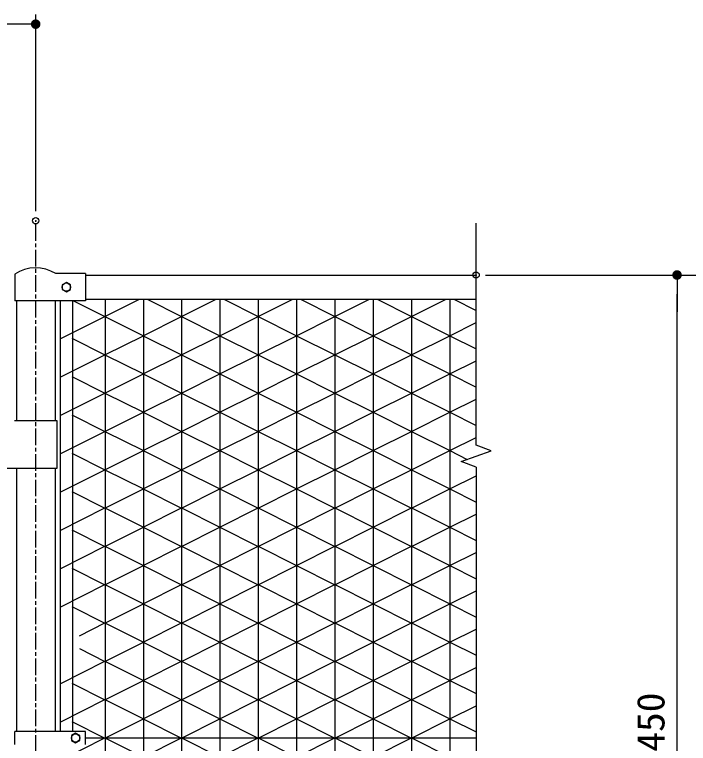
# Model space of a CAD drawing. Units: millimetres, scale not verified. Extents: x -4425 to 4425, y -3150 to 3150.
# Drawn here: x -2050 to -995, y 556 to 1698 of the extents above; entities that cross this region are included whole.
import ezdxf
from ezdxf.enums import TextEntityAlignment as Align

# ---------------------------------------------------------------- set-up
doc = ezdxf.new("R2010")
doc.units = ezdxf.units.MM
doc.header["$LTSCALE"] = 20
doc.header["$PDMODE"] = 32
doc.header["$PDSIZE"] = 10
doc.linetypes.add('USER1', pattern=[2, 1.25, -0.25, 0.25, -0.25])
for name, color, linetype, lineweight in [('0-0_BUHIN', 7, 'Continuous', 25), ('0-2_KOUZOU', 7, 'Continuous', 25), ('0-3_SUNPOU', 1, 'Continuous', 25), ('0-C_AMI-HATCH', 6, 'Continuous', 25)]:
    doc.layers.add(name, color=color, linetype=linetype, lineweight=lineweight)
doc.layers.add('0-7_DEFPOINTS', color=7, linetype='Continuous')
doc.styles.add('ＭＳ ゴシック', font='')
doc.styles.get('ＭＳ ゴシック').set_extended_font_data('MS Gothic')

# ---------------------------------------------------------------- blocks, each defined once
blk = doc.blocks.new('M1')
at = {"layer": '0-3_SUNPOU'}
blk.add_line((-5, 0), (-38.58, 0), dxfattribs=at)
for points in [[(0, 0), (-5, 0), (-4.96, 0.63)], [(0, 0), (-4.96, -0.63), (-5, 0)], [(0, 0), (-4.96, 0.63), (-4.84, 1.24)], [(0, 0), (-4.84, -1.24), (-4.96, -0.63)], [(0, 0), (-4.84, 1.24), (-4.65, 1.84)], [(0, 0), (-4.65, -1.84), (-4.84, -1.24)], [(0, 0), (-4.65, 1.84), (-4.38, 2.41)], [(0, 0), (-4.38, -2.41), (-4.65, -1.84)], [(0, 0), (-4.38, 2.41), (-4.05, 2.94)], [(0, 0), (-4.05, -2.94), (-4.38, -2.41)], [(0, 0), (-4.05, 2.94), (-3.64, 3.42)], [(0, 0), (-3.64, -3.42), (-4.05, -2.94)], [(0, 0), (-3.64, 3.42), (-3.19, 3.85)], [(0, 0), (-3.19, -3.85), (-3.64, -3.42)], [(0, 0), (-3.19, 3.85), (-2.68, 4.22)], [(0, 0), (-2.68, -4.22), (-3.19, -3.85)], [(0, 0), (-2.68, 4.22), (-2.13, 4.52)], [(0, 0), (-2.13, -4.52), (-2.68, -4.22)], [(0, 0), (-2.13, 4.52), (-1.55, 4.76)], [(0, 0), (-1.55, -4.76), (-2.13, -4.52)], [(0, 0), (-1.55, 4.76), (-0.94, 4.91)], [(0, 0), (-0.94, -4.91), (-1.55, -4.76)], [(0, 0), (-0.94, 4.91), (-0.31, 4.99)], [(0, 0), (-0.31, -4.99), (-0.94, -4.91)], [(0, 0), (-0.31, 4.99), (0.31, 4.99)], [(0, 0), (0.31, -4.99), (-0.31, -4.99)], [(0, 0), (0.31, 4.99), (0.94, 4.91)], [(0, 0), (0.94, 4.91), (1.55, 4.76)], [(0, 0), (1.55, 4.76), (2.13, 4.52)], [(0, 0), (2.13, 4.52), (2.68, 4.22)], [(0, 0), (2.68, 4.22), (3.19, 3.85)], [(0, 0), (3.19, 3.85), (3.64, 3.42)], [(0, 0), (3.64, 3.42), (4.05, 2.94)], [(0, 0), (4.05, 2.94), (4.38, 2.41)], [(0, 0), (4.38, 2.41), (4.65, 1.84)], [(0, 0), (4.65, 1.84), (4.84, 1.24)], [(0, 0), (4.84, 1.24), (4.96, 0.63)], [(0, 0), (4.96, 0.63), (5, 0)], [(0, 0), (0.94, -4.91), (0.31, -4.99)], [(0, 0), (1.55, -4.76), (0.94, -4.91)], [(0, 0), (2.13, -4.52), (1.55, -4.76)], [(0, 0), (2.68, -4.22), (2.13, -4.52)], [(0, 0), (3.19, -3.85), (2.68, -4.22)], [(0, 0), (3.64, -3.42), (3.19, -3.85)], [(0, 0), (4.05, -2.94), (3.64, -3.42)], [(0, 0), (4.38, -2.41), (4.05, -2.94)], [(0, 0), (4.65, -1.84), (4.38, -2.41)], [(0, 0), (4.84, -1.24), (4.65, -1.84)], [(0, 0), (4.96, -0.63), (4.84, -1.24)], [(0, 0), (5, 0), (4.96, -0.63)]]:
    blk.add_solid(points, dxfattribs=at)

msp = doc.modelspace()

# ---------------------------------------------------------------- linework, layer by layer
at = {"layer": '0-0_BUHIN'}
for p, q in [((-2049.92, 1291.32), (-2049.92, 1249.55)), ((-1939.18, 1292.05), (-1985.57, 1292.05)), ((-1939.18, 1292.05), (-1939.18, 1249.55)), ((-1939.18, 1249.55), (-2049.92, 1249.55)), ((-2050.47, 1061.8), (-1983.87, 1061.8)), ((-1983.87, 1061.8), (-1983.87, 986.8)), ((-1983.87, 986.8), (-2063.77, 986.8))]:
    msp.add_line(p, q, dxfattribs=at)
msp.add_arc((-2017.17, 1241.05), 60, 58.22107, 123.0793, dxfattribs=at)
at = {"layer": '0-2_KOUZOU', "color": 1, "linetype": 'USER1'}
for p in [(-2017.17, -536.74), (-2017.17, -535.7)]:
    msp.add_line(p, (-2017.17, 1374.79), dxfattribs=at)
at = {"layer": '0-2_KOUZOU'}
for p, q in [((-1327.78, 1023.25), (-1327.78, 1371.23)), ((-1939.18, 1289.8), (-1327.78, 1289.8)), ((-2047.42, 1249.55), (-2047.42, 1061.8)), ((-1986.92, 1249.55), (-1986.92, 1061.8)), ((-1978.67, 1249.55), (-1978.67, 574.8)), ((-1959.67, 1249.55), (-1959.67, 574.8)), ((-1939.18, 1251.8), (-1327.78, 1251.8)), ((-1304.29, 1014.7), (-1327.78, 1023.25)), ((-1351.27, 997.6), (-1304.29, 1014.7)), ((-1327.78, 989.05), (-1351.27, 997.6)), ((-2047.42, 986.8), (-2047.42, 574.8)), ((-1986.92, 986.8), (-1986.92, 574.8)), ((-1327.78, 989.05), (-1327.78, 165.72)), ((-2049.92, 554.8), (-2049.92, 574.8)), ((-1939.18, 574.8), (-2049.92, 574.8)), ((-1939.18, 554.8), (-1939.18, 574.8)), ((-1327.78, 564.8), (-1939.18, 564.8))]:
    msp.add_line(p, q, dxfattribs=at)
for points in [[(-1969.17, 1278.31), (-1975.67, 1274.55), (-1975.67, 1267.05), (-1969.17, 1263.3), (-1962.67, 1267.05), (-1962.67, 1274.55)], [(-1954.68, 572.31), (-1961.18, 568.55), (-1961.18, 561.05), (-1954.68, 557.29), (-1948.18, 561.05), (-1948.18, 568.55)]]:
    msp.add_lwpolyline(points, close=True, dxfattribs=at)
for centre in [(-1969.17, 1270.8), (-1954.68, 564.8)]:
    msp.add_circle(centre, 6.5, dxfattribs=at)
at = {"layer": '0-3_SUNPOU'}
for p, q in [((-2017.17, 1389.79), (-2017.17, 1697.61)), ((-2047.17, 1682.61), (-3022.17, 1682.61)), ((-1312.78, 1289.8), (-998.11, 1289.8)), ((-1312.78, 1289.8), (-878.11, 1289.8)), ((-1312.78, 1289.8), (-758.11, 1289.8)), ((-1013.11, -130.2), (-1013.11, 1259.8))]:
    msp.add_line(p, q, dxfattribs=at)
at = {"layer": '0-7_DEFPOINTS'}
for p in [(-2017.17, 1374.79), (-1327.78, 1289.8), (-1013.11, 1289.8)]:
    msp.add_point(p, dxfattribs=at)
at = {"layer": '0-C_AMI-HATCH'}
for p, q in [((-1958.19, 1249.55), (-1908.66, 1224.67)), ((-1908.66, 1224.67), (-1854.65, 1251.8)), ((-1908.64, 1251.8), (-1908.64, -122.2)), ((-1848.64, 1251.8), (-1848.64, -122.2)), ((-1842.67, 1251.8), (-1788.66, 1224.67)), ((-1788.66, 1224.67), (-1734.65, 1251.8)), ((-1788.64, 1251.8), (-1788.64, -122.2)), ((-1728.64, 1251.8), (-1728.64, -122.2)), ((-1722.67, 1251.8), (-1668.66, 1224.67)), ((-1668.66, 1224.67), (-1614.65, 1251.8)), ((-1668.64, 1251.8), (-1668.64, -122.2)), ((-1608.64, 1251.8), (-1608.64, -122.2)), ((-1602.67, 1251.8), (-1548.66, 1224.67)), ((-1548.66, 1224.67), (-1494.65, 1251.8)), ((-1548.64, 1251.8), (-1548.64, -122.2)), ((-1488.64, 1251.8), (-1488.64, -122.2)), ((-1482.67, 1251.8), (-1428.66, 1224.67)), ((-1428.66, 1224.67), (-1374.65, 1251.8)), ((-1428.64, 1251.8), (-1428.64, -122.2)), ((-1368.64, 1251.8), (-1368.64, -122.2)), ((-1362.67, 1251.8), (-1327.78, 1234.28)), ((-1978.67, 1189.8), (-1908.66, 1224.97)), ((-1908.66, 1224.97), (-1848.64, 1194.82)), ((-1848.68, 1194.82), (-1788.66, 1224.97)), ((-1788.66, 1224.97), (-1728.64, 1194.82)), ((-1728.68, 1194.82), (-1668.66, 1224.97)), ((-1668.66, 1224.97), (-1608.64, 1194.82)), ((-1608.68, 1194.82), (-1548.66, 1224.97)), ((-1548.66, 1224.97), (-1488.64, 1194.82)), ((-1488.68, 1194.82), (-1428.66, 1224.97)), ((-1428.66, 1224.97), (-1368.64, 1194.82)), ((-1368.68, 1194.82), (-1327.78, 1215.36)), ((-1960.68, 1190.8), (-1908.66, 1164.67)), ((-1908.66, 1164.67), (-1848.64, 1194.82)), ((-1848.68, 1194.82), (-1788.66, 1164.67)), ((-1788.66, 1164.67), (-1728.64, 1194.82)), ((-1728.68, 1194.82), (-1668.66, 1164.67)), ((-1668.66, 1164.67), (-1608.64, 1194.82)), ((-1608.68, 1194.82), (-1548.66, 1164.67)), ((-1548.66, 1164.67), (-1488.64, 1194.82)), ((-1488.68, 1194.82), (-1428.66, 1164.67)), ((-1428.66, 1164.67), (-1368.64, 1194.82)), ((-1368.68, 1194.82), (-1327.78, 1174.28)), ((-1978.67, 1129.8), (-1908.66, 1164.97)), ((-1908.66, 1164.97), (-1848.64, 1134.82)), ((-1848.68, 1134.82), (-1788.66, 1164.97)), ((-1788.66, 1164.97), (-1728.64, 1134.82)), ((-1728.68, 1134.82), (-1668.66, 1164.97)), ((-1668.66, 1164.97), (-1608.64, 1134.82)), ((-1608.68, 1134.82), (-1548.66, 1164.97)), ((-1548.66, 1164.97), (-1488.64, 1134.82)), ((-1488.68, 1134.82), (-1428.66, 1164.97)), ((-1428.66, 1164.97), (-1368.64, 1134.82)), ((-1368.68, 1134.82), (-1327.78, 1155.36)), ((-1960.68, 1130.8), (-1908.66, 1104.67)), ((-1908.66, 1104.67), (-1848.64, 1134.82)), ((-1848.68, 1134.82), (-1788.66, 1104.67)), ((-1788.66, 1104.67), (-1728.64, 1134.82)), ((-1728.68, 1134.82), (-1668.66, 1104.67)), ((-1668.66, 1104.67), (-1608.64, 1134.82)), ((-1608.68, 1134.82), (-1548.66, 1104.67)), ((-1548.66, 1104.67), (-1488.64, 1134.82)), ((-1488.68, 1134.82), (-1428.66, 1104.67)), ((-1428.66, 1104.67), (-1368.64, 1134.82)), ((-1368.68, 1134.82), (-1327.78, 1114.28)), ((-1978.67, 1069.8), (-1908.66, 1104.97)), ((-1908.66, 1104.97), (-1848.64, 1074.82)), ((-1848.68, 1074.82), (-1788.66, 1104.97)), ((-1788.66, 1104.97), (-1728.64, 1074.82)), ((-1728.68, 1074.82), (-1668.66, 1104.97)), ((-1668.66, 1104.97), (-1608.64, 1074.82)), ((-1608.68, 1074.82), (-1548.66, 1104.97)), ((-1548.66, 1104.97), (-1488.64, 1074.82)), ((-1488.68, 1074.82), (-1428.66, 1104.97)), ((-1428.66, 1104.97), (-1368.64, 1074.82)), ((-1368.68, 1074.82), (-1327.78, 1095.36)), ((-1908.66, 1044.67), (-1848.64, 1074.82)), ((-1848.68, 1074.82), (-1788.66, 1044.67)), ((-1788.66, 1044.67), (-1728.64, 1074.82)), ((-1728.68, 1074.82), (-1668.66, 1044.67)), ((-1668.66, 1044.67), (-1608.64, 1074.82)), ((-1608.68, 1074.82), (-1548.66, 1044.67)), ((-1548.66, 1044.67), (-1488.64, 1074.82)), ((-1488.68, 1074.82), (-1428.66, 1044.67)), ((-1428.66, 1044.67), (-1368.64, 1074.82)), ((-1368.68, 1074.82), (-1327.78, 1054.28)), ((-1960.68, 1070.8), (-1908.66, 1044.67)), ((-1978.67, 1009.8), (-1908.66, 1044.97)), ((-1908.66, 1044.97), (-1848.64, 1014.82)), ((-1848.68, 1014.82), (-1788.66, 1044.97)), ((-1788.66, 1044.97), (-1728.64, 1014.82)), ((-1728.68, 1014.82), (-1668.66, 1044.97)), ((-1668.66, 1044.97), (-1608.64, 1014.82)), ((-1608.68, 1014.82), (-1548.66, 1044.97)), ((-1548.66, 1044.97), (-1488.64, 1014.82)), ((-1488.68, 1014.82), (-1428.66, 1044.97)), ((-1428.66, 1044.97), (-1368.64, 1014.82)), ((-1368.68, 1014.82), (-1327.78, 1035.36)), ((-1960.68, 1010.8), (-1908.66, 984.67)), ((-1908.66, 984.67), (-1848.64, 1014.82)), ((-1848.68, 1014.82), (-1788.66, 984.67)), ((-1788.66, 984.67), (-1728.64, 1014.82)), ((-1728.68, 1014.82), (-1668.66, 984.67)), ((-1668.66, 984.67), (-1608.64, 1014.82)), ((-1608.68, 1014.82), (-1548.66, 984.67)), ((-1548.66, 984.67), (-1488.64, 1014.82)), ((-1488.68, 1014.82), (-1428.66, 984.67)), ((-1428.66, 984.67), (-1368.64, 1014.82)), ((-1368.68, 1014.82), (-1341.49, 1001.16)), ((-1978.67, 949.8), (-1908.66, 984.97)), ((-1908.66, 984.97), (-1848.64, 954.82)), ((-1848.68, 954.82), (-1788.66, 984.97)), ((-1788.66, 984.97), (-1728.64, 954.82)), ((-1728.68, 954.82), (-1668.66, 984.97)), ((-1668.66, 984.97), (-1608.64, 954.82)), ((-1608.68, 954.82), (-1548.66, 984.97)), ((-1548.66, 984.97), (-1488.64, 954.82)), ((-1488.68, 954.82), (-1428.66, 984.97)), ((-1428.66, 984.97), (-1368.64, 954.82)), ((-1368.68, 954.82), (-1327.78, 975.36)), ((-1960.68, 950.8), (-1908.66, 924.67)), ((-1908.66, 924.67), (-1848.64, 954.82)), ((-1848.68, 954.82), (-1788.66, 924.67)), ((-1788.66, 924.67), (-1728.64, 954.82)), ((-1728.68, 954.82), (-1668.66, 924.67)), ((-1668.66, 924.67), (-1608.64, 954.82)), ((-1608.68, 954.82), (-1548.66, 924.67)), ((-1548.66, 924.67), (-1488.64, 954.82)), ((-1488.68, 954.82), (-1428.66, 924.67)), ((-1428.66, 924.67), (-1368.64, 954.82)), ((-1368.68, 954.82), (-1327.78, 934.28)), ((-1978.67, 889.8), (-1908.66, 924.97)), ((-1908.66, 924.97), (-1848.64, 894.82)), ((-1848.68, 894.82), (-1788.66, 924.97)), ((-1788.66, 924.97), (-1728.64, 894.82)), ((-1728.68, 894.82), (-1668.66, 924.97)), ((-1668.66, 924.97), (-1608.64, 894.82)), ((-1608.68, 894.82), (-1548.66, 924.97)), ((-1548.66, 924.97), (-1488.64, 894.82)), ((-1488.68, 894.82), (-1428.66, 924.97)), ((-1428.66, 924.97), (-1368.64, 894.82)), ((-1368.68, 894.82), (-1327.78, 915.36)), ((-1960.68, 890.8), (-1908.66, 864.67)), ((-1908.66, 864.67), (-1848.64, 894.82)), ((-1848.68, 894.82), (-1788.66, 864.67)), ((-1788.66, 864.67), (-1728.64, 894.82)), ((-1728.68, 894.82), (-1668.66, 864.67)), ((-1668.66, 864.67), (-1608.64, 894.82)), ((-1608.68, 894.82), (-1548.66, 864.67)), ((-1548.66, 864.67), (-1488.64, 894.82)), ((-1488.68, 894.82), (-1428.66, 864.67)), ((-1428.66, 864.67), (-1368.64, 894.82)), ((-1368.68, 894.82), (-1327.78, 874.28)), ((-1978.67, 829.8), (-1908.66, 864.97)), ((-1908.66, 864.97), (-1848.64, 834.82)), ((-1848.68, 834.82), (-1788.66, 864.97)), ((-1788.66, 864.97), (-1728.64, 834.82)), ((-1728.68, 834.82), (-1668.66, 864.97)), ((-1668.66, 864.97), (-1608.64, 834.82)), ((-1608.68, 834.82), (-1548.66, 864.97)), ((-1548.66, 864.97), (-1488.64, 834.82)), ((-1488.68, 834.82), (-1428.66, 864.97)), ((-1428.66, 864.97), (-1368.64, 834.82)), ((-1368.68, 834.82), (-1327.78, 855.36)), ((-1908.66, 804.67), (-1848.64, 834.82)), ((-1848.68, 834.82), (-1788.66, 804.67)), ((-1788.66, 804.67), (-1728.64, 834.82)), ((-1728.68, 834.82), (-1668.66, 804.67)), ((-1668.66, 804.67), (-1608.64, 834.82)), ((-1608.68, 834.82), (-1548.66, 804.67)), ((-1548.66, 804.67), (-1488.64, 834.82)), ((-1488.68, 834.82), (-1428.66, 804.67)), ((-1428.66, 804.67), (-1368.64, 834.82)), ((-1368.68, 834.82), (-1327.78, 814.28)), ((-1960.68, 830.8), (-1908.66, 804.67)), ((-1978.67, 769.8), (-1908.66, 804.97)), ((-1908.66, 804.97), (-1848.64, 774.82)), ((-1848.68, 774.82), (-1788.66, 804.97)), ((-1788.66, 804.97), (-1728.64, 774.82)), ((-1728.68, 774.82), (-1668.66, 804.97)), ((-1668.66, 804.97), (-1608.64, 774.82)), ((-1608.68, 774.82), (-1548.66, 804.97)), ((-1548.66, 804.97), (-1488.64, 774.82)), ((-1488.68, 774.82), (-1428.66, 804.97)), ((-1428.66, 804.97), (-1368.64, 774.82)), ((-1368.68, 774.82), (-1327.78, 795.36)), ((-1960.68, 770.8), (-1908.66, 744.67)), ((-1908.66, 744.67), (-1848.64, 774.82)), ((-1848.68, 774.82), (-1788.66, 744.67)), ((-1788.66, 744.67), (-1728.64, 774.82)), ((-1728.68, 774.82), (-1668.66, 744.67)), ((-1668.66, 744.67), (-1608.64, 774.82)), ((-1608.68, 774.82), (-1548.66, 744.67)), ((-1548.66, 744.67), (-1488.64, 774.82)), ((-1488.68, 774.82), (-1428.66, 744.67)), ((-1428.66, 744.67), (-1368.64, 774.82)), ((-1368.68, 774.82), (-1327.78, 754.28)), ((-1948.81, 724.8), (-1908.66, 744.97)), ((-1908.66, 744.97), (-1848.64, 714.82)), ((-1848.68, 714.82), (-1788.66, 744.97)), ((-1788.66, 744.97), (-1728.64, 714.82)), ((-1728.68, 714.82), (-1668.66, 744.97)), ((-1668.66, 744.97), (-1608.64, 714.82)), ((-1608.68, 714.82), (-1548.66, 744.97)), ((-1548.66, 744.97), (-1488.64, 714.82)), ((-1488.68, 714.82), (-1428.66, 744.97)), ((-1428.66, 744.97), (-1368.64, 714.82)), ((-1368.68, 714.82), (-1327.78, 735.36)), ((-1908.66, 684.67), (-1848.64, 714.82)), ((-1848.68, 714.82), (-1788.66, 684.67)), ((-1788.66, 684.67), (-1728.64, 714.82)), ((-1728.68, 714.82), (-1668.66, 684.67)), ((-1668.66, 684.67), (-1608.64, 714.82)), ((-1608.68, 714.82), (-1548.66, 684.67)), ((-1548.66, 684.67), (-1488.64, 714.82)), ((-1488.68, 714.82), (-1428.66, 684.67)), ((-1428.66, 684.67), (-1368.64, 714.82)), ((-1368.68, 714.82), (-1327.78, 694.28)), ((-1948.74, 704.8), (-1908.66, 684.67)), ((-1848.68, 654.82), (-1788.66, 684.97)), ((-1788.66, 684.97), (-1728.64, 654.82)), ((-1728.68, 654.82), (-1668.66, 684.97)), ((-1668.66, 684.97), (-1608.64, 654.82)), ((-1608.68, 654.82), (-1548.66, 684.97)), ((-1548.66, 684.97), (-1488.64, 654.82)), ((-1488.68, 654.82), (-1428.66, 684.97)), ((-1428.66, 684.97), (-1368.64, 654.82)), ((-1368.68, 654.82), (-1327.78, 675.36)), ((-1960.68, 650.8), (-1908.66, 624.67)), ((-1908.66, 624.67), (-1848.64, 654.82)), ((-1848.68, 654.82), (-1788.66, 624.67)), ((-1788.66, 624.67), (-1728.64, 654.82)), ((-1728.68, 654.82), (-1668.66, 624.67)), ((-1668.66, 624.67), (-1608.64, 654.82)), ((-1608.68, 654.82), (-1548.66, 624.67)), ((-1548.66, 624.67), (-1488.64, 654.82)), ((-1488.68, 654.82), (-1428.66, 624.67)), ((-1428.66, 624.67), (-1368.64, 654.82)), ((-1368.68, 654.82), (-1327.78, 634.28)), ((-1978.67, 589.8), (-1908.66, 624.97)), ((-1908.66, 624.97), (-1848.64, 594.82)), ((-1848.68, 594.82), (-1788.66, 624.97)), ((-1788.66, 624.97), (-1728.64, 594.82)), ((-1728.68, 594.82), (-1668.66, 624.97)), ((-1668.66, 624.97), (-1608.64, 594.82)), ((-1608.68, 594.82), (-1548.66, 624.97)), ((-1548.66, 624.97), (-1488.64, 594.82)), ((-1488.68, 594.82), (-1428.66, 624.97)), ((-1428.66, 624.97), (-1368.64, 594.82)), ((-1368.68, 594.82), (-1327.78, 615.36)), ((-1908.66, 564.67), (-1848.64, 594.82)), ((-1848.68, 594.82), (-1788.66, 564.67)), ((-1788.66, 564.67), (-1728.64, 594.82)), ((-1728.68, 594.82), (-1668.66, 564.67)), ((-1668.66, 564.67), (-1608.64, 594.82)), ((-1608.68, 594.82), (-1548.66, 564.67)), ((-1548.66, 564.67), (-1488.64, 594.82)), ((-1488.68, 594.82), (-1428.66, 564.67)), ((-1428.66, 564.67), (-1368.64, 594.82)), ((-1368.68, 594.82), (-1327.78, 574.28)), ((-1960.68, 590.8), (-1908.66, 564.67)), ((-1978.67, 529.8), (-1908.66, 564.97)), ((-1908.66, 564.97), (-1848.64, 534.82)), ((-1848.68, 534.82), (-1788.66, 564.97)), ((-1788.66, 564.97), (-1728.64, 534.82)), ((-1728.68, 534.82), (-1668.66, 564.97)), ((-1668.66, 564.97), (-1608.64, 534.82)), ((-1608.68, 534.82), (-1548.66, 564.97)), ((-1548.66, 564.97), (-1488.64, 534.82)), ((-1488.68, 534.82), (-1428.66, 564.97)), ((-1428.66, 564.97), (-1368.64, 534.82))]:
    msp.add_line(p, q, dxfattribs=at)
msp.add_lwpolyline([(-1978.67, 649.8), (-1908.66, 684.97), (-1848.64, 654.82)], dxfattribs=at)

# ---------------------------------------------------------------- block references
at = {"layer": '0-3_SUNPOU', "xscale": 1.5, "yscale": 1.5}
msp.add_blockref('M1', (-2017.17, 1682.61), dxfattribs=at)
at = {"layer": '0-3_SUNPOU', "xscale": 1.5, "yscale": 1.5, "rotation": 90}
msp.add_blockref('M1', (-1013.11, 1289.8), dxfattribs=at)

# ---------------------------------------------------------------- texts
at = {"layer": '0-3_SUNPOU', "color": 3, "style": 'ＭＳ ゴシック', "width": 1.05}
msp.add_text('1450', height=43.3, rotation=90, dxfattribs=at).set_placement((-1019.78, 512.3), align=Align.BOTTOM_LEFT)

doc.saveas('drawing.dxf')
